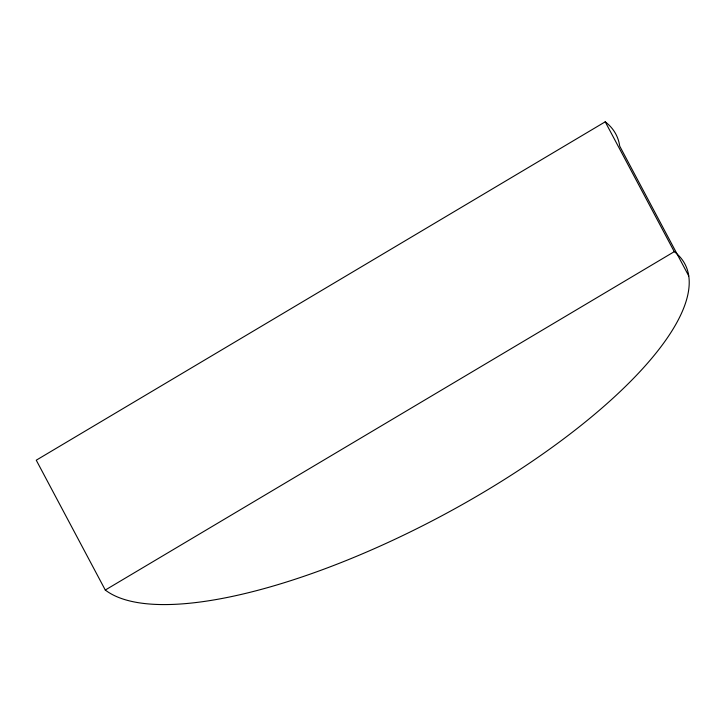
<?xml version="1.0" encoding="UTF-8"?>
<svg xmlns="http://www.w3.org/2000/svg" width="725" height="725" viewBox="0 0 725 725"><rect width="100%" height="100%" fill="white"/><g stroke="black" fill="none" stroke-linecap="round" stroke-linejoin="round"><path stroke-width="1.09" d="M605.221 121.818L36.25 460.194L105.288 590.041A334.207 108.252 -28 0 0 483.194 492.474A334.207 108.252 -28 0 0 674.268 251.666L605.221 121.818A334.207 108.252 -28 0 1 619.712 146.115L688.75 275.971M105.288 590.041L674.268 251.666"/></g></svg>
